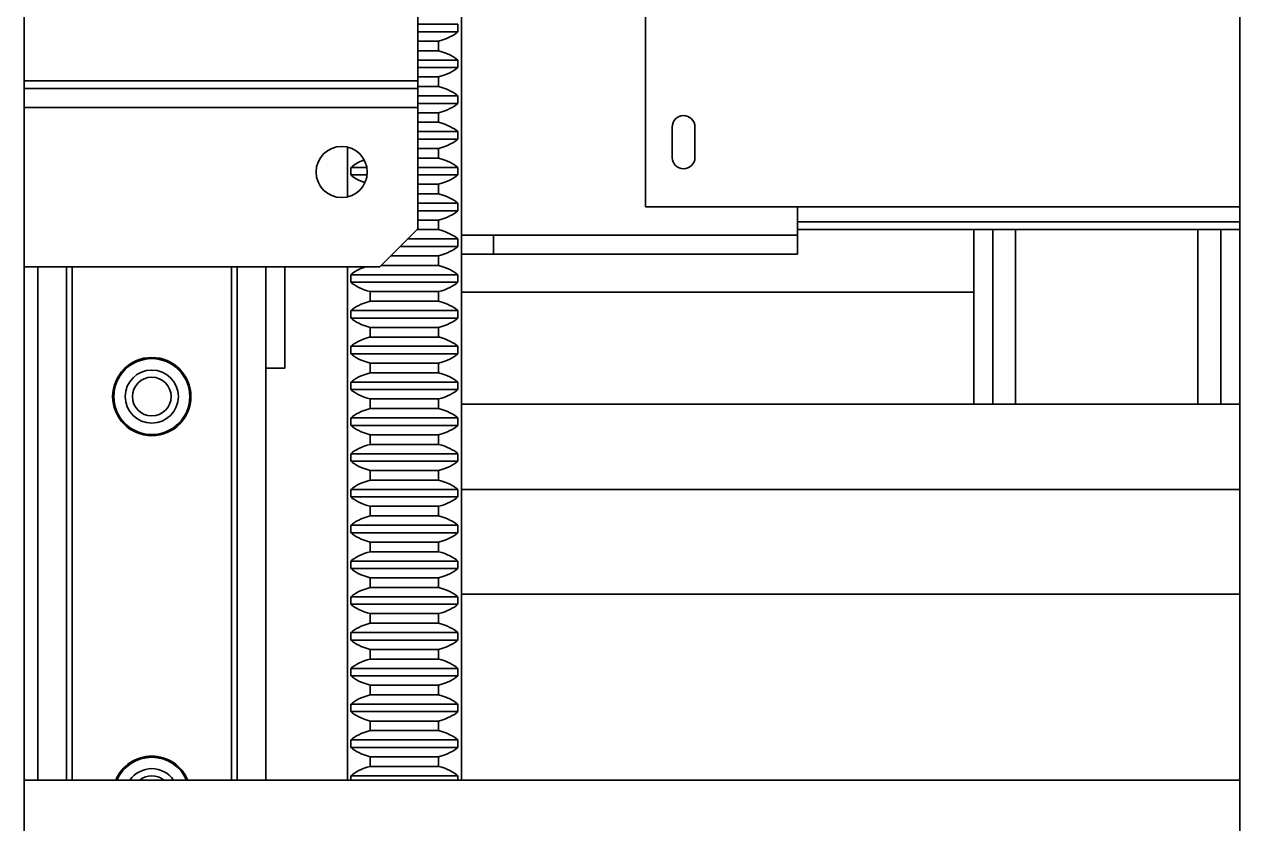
# Model space of a CAD drawing. Header units: millimetres. Extents: x -1052 to 3351, y 0 to 2015.
# Drawn here: x -354.461 to -349.728, y 1685.443 to 1688.557 of the extents above; entities that cross this region are included whole.
import ezdxf

# ---------------------------------------------------------------- set-up
doc = ezdxf.new("R2010")
doc.units = ezdxf.units.MM

msp = doc.modelspace()

# ---------------------------------------------------------------- linework, layer by layer
at = {"color": 7, "linetype": 'Continuous', "lineweight": 35}
for p, q in [((-354.4612, 1693.2956), (-354.4612, 1683.9489)), ((-354.4612, 1693.2956), (-354.4612, 1683.9489)), ((-349.7278, 1693.2956), (-349.7278, 1683.9489)), ((-349.7278, 1693.2956), (-349.7278, 1683.9489)), ((-352.9292, 1689.4168), (-352.9292, 1688.3369)), ((-352.9292, 1689.4168), (-352.9292, 1688.3369)), ((-352.0417, 1689.2665), (-352.0417, 1687.8465)), ((-352.0417, 1689.2665), (-352.0417, 1687.8465)), ((-352.7591, 1685.613), (-352.7591, 1689.1505)), ((-352.7591, 1685.613), (-352.7591, 1689.1505)), ((-352.7732, 1688.5574), (-352.9292, 1688.5574)), ((-352.7732, 1688.5574), (-352.9292, 1688.5574)), ((-352.7732, 1688.5574), (-352.7732, 1688.5281)), ((-352.7732, 1688.5574), (-352.7732, 1688.5281)), ((-352.7732, 1688.5281), (-352.9292, 1688.5281)), ((-352.7732, 1688.5281), (-352.9292, 1688.5281)), ((-352.8479, 1688.4918), (-352.9292, 1688.4918)), ((-352.8479, 1688.4918), (-352.9292, 1688.4918)), ((-352.8479, 1688.4544), (-352.9292, 1688.4544)), ((-352.8479, 1688.4544), (-352.9292, 1688.4544)), ((-352.8479, 1688.4918), (-352.8479, 1688.4544)), ((-352.8479, 1688.4918), (-352.8479, 1688.4544)), ((-352.7732, 1688.418), (-352.9292, 1688.418)), ((-352.7732, 1688.418), (-352.9292, 1688.418)), ((-352.7732, 1688.418), (-352.7732, 1688.3887)), ((-352.7732, 1688.418), (-352.7732, 1688.3887)), ((-352.7732, 1688.3887), (-352.9292, 1688.3887)), ((-352.7732, 1688.3887), (-352.9292, 1688.3887)), ((-352.8479, 1688.3524), (-352.9292, 1688.3524)), ((-352.8479, 1688.3524), (-352.9292, 1688.3524)), ((-352.8479, 1688.3524), (-352.8479, 1688.315)), ((-352.8479, 1688.3524), (-352.8479, 1688.315)), ((-352.9292, 1688.3369), (-354.4612, 1688.3369)), ((-352.9292, 1688.3369), (-354.4612, 1688.3369)), ((-354.4612, 1688.3074), (-352.9292, 1688.3074)), ((-354.4612, 1688.3074), (-352.9292, 1688.3074)), ((-352.9292, 1688.3074), (-352.9292, 1688.3369)), ((-352.9292, 1688.3074), (-352.9292, 1688.3369)), ((-352.8479, 1688.315), (-352.9292, 1688.315)), ((-352.8479, 1688.315), (-352.9292, 1688.315)), ((-352.9292, 1688.2334), (-352.9292, 1688.3074)), ((-352.9292, 1688.2334), (-352.9292, 1688.3074)), ((-352.7732, 1688.2786), (-352.9292, 1688.2786)), ((-352.7732, 1688.2786), (-352.9292, 1688.2786)), ((-352.7732, 1688.2786), (-352.7732, 1688.2493)), ((-352.7732, 1688.2786), (-352.7732, 1688.2493)), ((-352.9292, 1688.2334), (-354.4612, 1688.2334)), ((-352.9292, 1688.2334), (-354.4612, 1688.2334)), ((-352.7732, 1688.2493), (-352.9292, 1688.2493)), ((-352.7732, 1688.2493), (-352.9292, 1688.2493)), ((-352.9292, 1688.2334), (-352.9292, 1687.7601)), ((-352.9292, 1688.2334), (-352.9292, 1687.7601)), ((-352.8479, 1688.213), (-352.9292, 1688.213)), ((-352.8479, 1688.213), (-352.9292, 1688.213)), ((-352.8479, 1688.213), (-352.8479, 1688.1755)), ((-352.8479, 1688.213), (-352.8479, 1688.1755)), ((-352.8479, 1688.1755), (-352.9292, 1688.1755)), ((-352.8479, 1688.1755), (-352.9292, 1688.1755)), ((-352.7732, 1688.1392), (-352.9292, 1688.1392)), ((-352.7732, 1688.1392), (-352.9292, 1688.1392)), ((-352.7732, 1688.1392), (-352.7732, 1688.1099)), ((-352.7732, 1688.1392), (-352.7732, 1688.1099)), ((-351.9382, 1688.1572), (-351.9382, 1688.0388)), ((-351.9382, 1688.1572), (-351.9382, 1688.0388)), ((-351.8494, 1688.0388), (-351.8494, 1688.1572)), ((-351.8494, 1688.0388), (-351.8494, 1688.1572)), ((-353.2029, 1688.0793), (-353.2029, 1687.8846)), ((-353.2029, 1688.0793), (-353.2029, 1687.8846)), ((-352.7732, 1688.1099), (-352.9292, 1688.1099)), ((-352.7732, 1688.1099), (-352.9292, 1688.1099)), ((-352.8479, 1688.0736), (-352.9292, 1688.0736)), ((-352.8479, 1688.0736), (-352.9292, 1688.0736)), ((-352.8479, 1688.0736), (-352.8479, 1688.0361)), ((-352.8479, 1688.0736), (-352.8479, 1688.0361)), ((-352.8479, 1688.0361), (-352.9292, 1688.0361)), ((-352.8479, 1688.0361), (-352.9292, 1688.0361)), ((-353.1889, 1687.9998), (-353.1889, 1687.9705)), ((-353.1268, 1687.9998), (-353.1889, 1687.9998)), ((-353.1889, 1687.9998), (-353.1889, 1687.9705)), ((-353.1268, 1687.9998), (-353.1889, 1687.9998)), ((-352.7732, 1687.9998), (-352.9292, 1687.9998)), ((-352.7732, 1687.9998), (-352.9292, 1687.9998)), ((-352.7732, 1687.9998), (-352.7732, 1687.9705)), ((-352.7732, 1687.9998), (-352.7732, 1687.9705)), ((-353.1259, 1687.9705), (-353.1889, 1687.9705)), ((-353.1259, 1687.9705), (-353.1889, 1687.9705)), ((-352.7732, 1687.9705), (-352.9292, 1687.9705)), ((-352.7732, 1687.9705), (-352.9292, 1687.9705)), ((-352.8479, 1687.9342), (-352.9292, 1687.9342)), ((-352.8479, 1687.9342), (-352.9292, 1687.9342)), ((-352.8479, 1687.9342), (-352.8479, 1687.8967)), ((-352.8479, 1687.9342), (-352.8479, 1687.8967)), ((-352.8479, 1687.8967), (-352.9292, 1687.8967)), ((-352.8479, 1687.8967), (-352.9292, 1687.8967)), ((-352.7732, 1687.8604), (-352.9292, 1687.8604)), ((-352.7732, 1687.8604), (-352.9292, 1687.8604)), ((-352.7732, 1687.8311), (-352.9292, 1687.8311)), ((-352.7732, 1687.8311), (-352.9292, 1687.8311)), ((-352.7732, 1687.8604), (-352.7732, 1687.8311)), ((-352.7732, 1687.8604), (-352.7732, 1687.8311)), ((-352.0417, 1687.8465), (-349.7278, 1687.8465)), ((-352.0417, 1687.8465), (-349.7278, 1687.8465)), ((-351.4501, 1687.8465), (-351.4501, 1687.7356)), ((-351.4501, 1687.8465), (-351.4501, 1687.7356)), ((-352.8479, 1687.7948), (-352.9292, 1687.7948)), ((-352.8479, 1687.7948), (-352.9292, 1687.7948)), ((-352.8479, 1687.7948), (-352.8479, 1687.7573)), ((-352.8479, 1687.7948), (-352.8479, 1687.7573)), ((-349.7278, 1687.7874), (-351.4501, 1687.7874)), ((-349.7278, 1687.7874), (-351.4501, 1687.7874)), ((-353.0772, 1687.6122), (-352.9292, 1687.7601)), ((-353.0772, 1687.6122), (-352.9292, 1687.7601)), ((-352.8479, 1687.7573), (-352.932, 1687.7573)), ((-352.8479, 1687.7573), (-352.932, 1687.7573)), ((-352.6334, 1687.7356), (-352.7591, 1687.7356)), ((-352.6334, 1687.7356), (-352.7591, 1687.7356)), ((-352.6334, 1687.7356), (-351.4501, 1687.7356)), ((-352.6334, 1687.6616), (-352.6334, 1687.7356)), ((-352.6334, 1687.7356), (-351.4501, 1687.7356)), ((-352.6334, 1687.6616), (-352.6334, 1687.7356)), ((-349.7278, 1687.7578), (-351.4501, 1687.7578)), ((-349.7278, 1687.7578), (-351.4501, 1687.7578)), ((-351.4501, 1687.7356), (-351.4501, 1687.6616)), ((-351.4501, 1687.7356), (-351.4501, 1687.6616)), ((-350.7633, 1687.0774), (-350.7633, 1687.7578)), ((-350.7633, 1687.0774), (-350.7633, 1687.7578)), ((-350.6893, 1687.7578), (-350.6893, 1687.0774)), ((-350.6893, 1687.7578), (-350.6893, 1687.0774)), ((-350.6005, 1687.7578), (-350.6005, 1687.0774)), ((-350.6005, 1687.7578), (-350.6005, 1687.0774)), ((-349.8905, 1687.7578), (-349.8905, 1687.0774)), ((-349.8905, 1687.7578), (-349.8905, 1687.0774)), ((-349.8018, 1687.7578), (-349.8018, 1687.0774)), ((-349.8018, 1687.7578), (-349.8018, 1687.0774)), ((-352.7732, 1687.6917), (-352.9976, 1687.6917)), ((-352.7732, 1687.6917), (-352.9976, 1687.6917)), ((-352.7732, 1687.721), (-352.9683, 1687.721)), ((-352.7732, 1687.721), (-352.9683, 1687.721)), ((-352.7732, 1687.721), (-352.7732, 1687.6917)), ((-352.7732, 1687.721), (-352.7732, 1687.6917)), ((-352.8479, 1687.6553), (-353.034, 1687.6553)), ((-352.8479, 1687.6553), (-353.034, 1687.6553)), ((-352.8479, 1687.6553), (-352.8479, 1687.6179)), ((-352.8479, 1687.6553), (-352.8479, 1687.6179)), ((-352.6334, 1687.6616), (-352.7591, 1687.6616)), ((-352.6334, 1687.6616), (-352.7591, 1687.6616)), ((-352.6334, 1687.6616), (-351.4501, 1687.6616)), ((-352.6334, 1687.6616), (-351.4501, 1687.6616)), ((-354.4612, 1687.6122), (-353.0772, 1687.6122)), ((-354.4612, 1687.6122), (-353.0772, 1687.6122)), ((-354.4084, 1687.6122), (-354.4084, 1685.613)), ((-354.4084, 1687.6122), (-354.4084, 1685.613)), ((-354.2975, 1685.613), (-354.2975, 1687.6122)), ((-354.2975, 1685.613), (-354.2975, 1687.6122)), ((-354.2753, 1687.6122), (-354.2753, 1685.613)), ((-354.2753, 1687.6122), (-354.2753, 1685.613)), ((-353.654, 1685.613), (-353.654, 1687.6122)), ((-353.654, 1685.613), (-353.654, 1687.6122)), ((-353.6318, 1687.6122), (-353.6318, 1685.613)), ((-353.6318, 1687.6122), (-353.6318, 1685.613)), ((-353.5209, 1687.6122), (-353.5209, 1685.613)), ((-353.5209, 1687.6122), (-353.5209, 1685.613)), ((-353.4469, 1687.6122), (-353.4469, 1687.2179)), ((-353.4469, 1687.6122), (-353.4469, 1687.2179)), ((-353.2029, 1687.6122), (-353.2029, 1685.613)), ((-353.2029, 1687.6122), (-353.2029, 1685.613)), ((-352.8479, 1687.6179), (-353.0714, 1687.6179)), ((-352.8479, 1687.6179), (-353.0714, 1687.6179)), ((-353.1889, 1687.5816), (-353.1889, 1687.5523)), ((-352.7732, 1687.5816), (-353.1889, 1687.5816)), ((-353.1889, 1687.5816), (-353.1889, 1687.5523)), ((-352.7732, 1687.5816), (-353.1889, 1687.5816)), ((-352.7732, 1687.5523), (-353.1889, 1687.5523)), ((-352.7732, 1687.5523), (-353.1889, 1687.5523)), ((-352.7732, 1687.5816), (-352.7732, 1687.5523)), ((-352.7732, 1687.5816), (-352.7732, 1687.5523)), ((-353.1141, 1687.5159), (-353.1141, 1687.4785)), ((-352.8479, 1687.5159), (-353.1141, 1687.5159)), ((-353.1141, 1687.5159), (-353.1141, 1687.4785)), ((-352.8479, 1687.5159), (-353.1141, 1687.5159)), ((-352.8479, 1687.5159), (-352.8479, 1687.4785)), ((-352.8479, 1687.5159), (-352.8479, 1687.4785)), ((-350.7633, 1687.5137), (-352.7591, 1687.5137)), ((-350.7633, 1687.5137), (-352.7591, 1687.5137)), ((-352.8479, 1687.4785), (-353.1141, 1687.4785)), ((-352.8479, 1687.4785), (-353.1141, 1687.4785)), ((-353.1889, 1687.4422), (-353.1889, 1687.4129)), ((-352.7732, 1687.4422), (-353.1889, 1687.4422)), ((-353.1889, 1687.4422), (-353.1889, 1687.4129)), ((-352.7732, 1687.4422), (-353.1889, 1687.4422)), ((-352.7732, 1687.4129), (-353.1889, 1687.4129)), ((-352.7732, 1687.4129), (-353.1889, 1687.4129)), ((-352.7732, 1687.4422), (-352.7732, 1687.4129)), ((-352.7732, 1687.4422), (-352.7732, 1687.4129)), ((-353.1141, 1687.3765), (-353.1141, 1687.3391)), ((-352.8479, 1687.3765), (-353.1141, 1687.3765)), ((-353.1141, 1687.3765), (-353.1141, 1687.3391)), ((-352.8479, 1687.3765), (-353.1141, 1687.3765)), ((-352.8479, 1687.3765), (-352.8479, 1687.3391)), ((-352.8479, 1687.3765), (-352.8479, 1687.3391)), ((-352.8479, 1687.3391), (-353.1141, 1687.3391)), ((-352.8479, 1687.3391), (-353.1141, 1687.3391)), ((-353.1889, 1687.3028), (-353.1889, 1687.2735)), ((-352.7732, 1687.3028), (-353.1889, 1687.3028)), ((-353.1889, 1687.3028), (-353.1889, 1687.2735)), ((-352.7732, 1687.3028), (-353.1889, 1687.3028)), ((-352.7732, 1687.2735), (-353.1889, 1687.2735)), ((-352.7732, 1687.2735), (-353.1889, 1687.2735)), ((-352.7732, 1687.3028), (-352.7732, 1687.2735)), ((-352.7732, 1687.3028), (-352.7732, 1687.2735)), ((-353.4469, 1687.2179), (-353.5209, 1687.2179)), ((-353.4469, 1687.2179), (-353.5209, 1687.2179)), ((-353.1141, 1687.2371), (-353.1141, 1687.1997)), ((-352.8479, 1687.2371), (-353.1141, 1687.2371)), ((-353.1141, 1687.2371), (-353.1141, 1687.1997)), ((-352.8479, 1687.2371), (-353.1141, 1687.2371)), ((-352.8479, 1687.2371), (-352.8479, 1687.1997)), ((-352.8479, 1687.2371), (-352.8479, 1687.1997)), ((-352.8479, 1687.1997), (-353.1141, 1687.1997)), ((-352.8479, 1687.1997), (-353.1141, 1687.1997)), ((-353.1889, 1687.1633), (-353.1889, 1687.134)), ((-352.7732, 1687.1633), (-353.1889, 1687.1633)), ((-353.1889, 1687.1633), (-353.1889, 1687.134)), ((-352.7732, 1687.1633), (-353.1889, 1687.1633)), ((-352.7732, 1687.134), (-353.1889, 1687.134)), ((-352.7732, 1687.134), (-353.1889, 1687.134)), ((-352.7732, 1687.1633), (-352.7732, 1687.134)), ((-352.7732, 1687.1633), (-352.7732, 1687.134)), ((-353.1141, 1687.0977), (-353.1141, 1687.0603)), ((-352.8479, 1687.0977), (-353.1141, 1687.0977)), ((-353.1141, 1687.0977), (-353.1141, 1687.0603)), ((-352.8479, 1687.0977), (-353.1141, 1687.0977)), ((-352.8479, 1687.0977), (-352.8479, 1687.0603)), ((-352.8479, 1687.0977), (-352.8479, 1687.0603)), ((-349.7278, 1687.0774), (-352.7591, 1687.0774)), ((-349.7278, 1687.0774), (-352.7591, 1687.0774)), ((-352.8479, 1687.0603), (-353.1141, 1687.0603)), ((-352.8479, 1687.0603), (-353.1141, 1687.0603)), ((-353.1889, 1687.0239), (-353.1889, 1686.9946)), ((-352.7732, 1687.0239), (-353.1889, 1687.0239)), ((-353.1889, 1687.0239), (-353.1889, 1686.9946)), ((-352.7732, 1687.0239), (-353.1889, 1687.0239)), ((-352.7732, 1686.9946), (-353.1889, 1686.9946)), ((-352.7732, 1686.9946), (-353.1889, 1686.9946)), ((-352.7732, 1687.0239), (-352.7732, 1686.9946)), ((-352.7732, 1687.0239), (-352.7732, 1686.9946)), ((-353.1141, 1686.9583), (-353.1141, 1686.9209)), ((-352.8479, 1686.9583), (-353.1141, 1686.9583)), ((-353.1141, 1686.9583), (-353.1141, 1686.9209)), ((-352.8479, 1686.9583), (-353.1141, 1686.9583)), ((-352.8479, 1686.9583), (-352.8479, 1686.9209)), ((-352.8479, 1686.9583), (-352.8479, 1686.9209)), ((-353.1889, 1686.8845), (-353.1889, 1686.8552)), ((-352.7732, 1686.8845), (-353.1889, 1686.8845)), ((-353.1889, 1686.8845), (-353.1889, 1686.8552)), ((-352.7732, 1686.8845), (-353.1889, 1686.8845)), ((-352.8479, 1686.9209), (-353.1141, 1686.9209)), ((-352.8479, 1686.9209), (-353.1141, 1686.9209)), ((-352.7732, 1686.8845), (-352.7732, 1686.8552)), ((-352.7732, 1686.8845), (-352.7732, 1686.8552)), ((-352.7732, 1686.8552), (-353.1889, 1686.8552)), ((-352.7732, 1686.8552), (-353.1889, 1686.8552)), ((-353.1141, 1686.8189), (-353.1141, 1686.7815)), ((-352.8479, 1686.8189), (-353.1141, 1686.8189)), ((-353.1141, 1686.8189), (-353.1141, 1686.7815)), ((-352.8479, 1686.8189), (-353.1141, 1686.8189)), ((-352.8479, 1686.8189), (-352.8479, 1686.7815)), ((-352.8479, 1686.8189), (-352.8479, 1686.7815)), ((-353.1889, 1686.7451), (-353.1889, 1686.7158)), ((-352.7732, 1686.7451), (-353.1889, 1686.7451)), ((-353.1889, 1686.7451), (-353.1889, 1686.7158)), ((-352.7732, 1686.7451), (-353.1889, 1686.7451)), ((-352.8479, 1686.7815), (-353.1141, 1686.7815)), ((-352.8479, 1686.7815), (-353.1141, 1686.7815)), ((-352.7732, 1686.7451), (-352.7732, 1686.7158)), ((-352.7732, 1686.7451), (-352.7732, 1686.7158)), ((-349.7278, 1686.7445), (-352.7591, 1686.7445)), ((-349.7278, 1686.7445), (-352.7591, 1686.7445)), ((-352.7732, 1686.7158), (-353.1889, 1686.7158)), ((-352.7732, 1686.7158), (-353.1889, 1686.7158)), ((-353.1141, 1686.6795), (-353.1141, 1686.642)), ((-352.8479, 1686.6795), (-353.1141, 1686.6795)), ((-353.1141, 1686.6795), (-353.1141, 1686.642)), ((-352.8479, 1686.6795), (-353.1141, 1686.6795)), ((-352.8479, 1686.6795), (-352.8479, 1686.642)), ((-352.8479, 1686.6795), (-352.8479, 1686.642)), ((-353.1889, 1686.6057), (-353.1889, 1686.5764)), ((-352.7732, 1686.6057), (-353.1889, 1686.6057)), ((-353.1889, 1686.6057), (-353.1889, 1686.5764)), ((-352.7732, 1686.6057), (-353.1889, 1686.6057)), ((-352.8479, 1686.642), (-353.1141, 1686.642)), ((-352.8479, 1686.642), (-353.1141, 1686.642)), ((-352.7732, 1686.6057), (-352.7732, 1686.5764)), ((-352.7732, 1686.6057), (-352.7732, 1686.5764)), ((-352.7732, 1686.5764), (-353.1889, 1686.5764)), ((-352.7732, 1686.5764), (-353.1889, 1686.5764)), ((-353.1141, 1686.5401), (-353.1141, 1686.5026)), ((-352.8479, 1686.5401), (-353.1141, 1686.5401)), ((-353.1141, 1686.5401), (-353.1141, 1686.5026)), ((-352.8479, 1686.5401), (-353.1141, 1686.5401)), ((-352.8479, 1686.5401), (-352.8479, 1686.5026)), ((-352.8479, 1686.5401), (-352.8479, 1686.5026)), ((-353.1889, 1686.4663), (-353.1889, 1686.437)), ((-352.7732, 1686.4663), (-353.1889, 1686.4663)), ((-353.1889, 1686.4663), (-353.1889, 1686.437)), ((-352.7732, 1686.4663), (-353.1889, 1686.4663)), ((-352.8479, 1686.5026), (-353.1141, 1686.5026)), ((-352.8479, 1686.5026), (-353.1141, 1686.5026)), ((-352.7732, 1686.4663), (-352.7732, 1686.437)), ((-352.7732, 1686.4663), (-352.7732, 1686.437)), ((-352.7732, 1686.437), (-353.1889, 1686.437)), ((-352.7732, 1686.437), (-353.1889, 1686.437)), ((-353.1141, 1686.4007), (-353.1141, 1686.3632)), ((-352.8479, 1686.4007), (-353.1141, 1686.4007)), ((-353.1141, 1686.4007), (-353.1141, 1686.3632)), ((-352.8479, 1686.4007), (-353.1141, 1686.4007)), ((-352.8479, 1686.3632), (-353.1141, 1686.3632)), ((-352.8479, 1686.3632), (-353.1141, 1686.3632)), ((-352.8479, 1686.4007), (-352.8479, 1686.3632)), ((-352.8479, 1686.4007), (-352.8479, 1686.3632)), ((-353.1889, 1686.3269), (-353.1889, 1686.2976)), ((-352.7732, 1686.3269), (-353.1889, 1686.3269)), ((-353.1889, 1686.3269), (-353.1889, 1686.2976)), ((-352.7732, 1686.3269), (-353.1889, 1686.3269)), ((-352.7732, 1686.3269), (-352.7732, 1686.2976)), ((-352.7732, 1686.3269), (-352.7732, 1686.2976)), ((-349.7278, 1686.3378), (-352.7591, 1686.3378)), ((-349.7278, 1686.3378), (-352.7591, 1686.3378)), ((-352.7732, 1686.2976), (-353.1889, 1686.2976)), ((-352.7732, 1686.2976), (-353.1889, 1686.2976)), ((-353.1141, 1686.2613), (-353.1141, 1686.2238)), ((-352.8479, 1686.2613), (-353.1141, 1686.2613)), ((-353.1141, 1686.2613), (-353.1141, 1686.2238)), ((-352.8479, 1686.2613), (-353.1141, 1686.2613)), ((-352.8479, 1686.2238), (-353.1141, 1686.2238)), ((-352.8479, 1686.2238), (-353.1141, 1686.2238)), ((-352.8479, 1686.2613), (-352.8479, 1686.2238)), ((-352.8479, 1686.2613), (-352.8479, 1686.2238)), ((-353.1889, 1686.1875), (-353.1889, 1686.1582)), ((-352.7732, 1686.1875), (-353.1889, 1686.1875)), ((-353.1889, 1686.1875), (-353.1889, 1686.1582)), ((-352.7732, 1686.1875), (-353.1889, 1686.1875)), ((-352.7732, 1686.1875), (-352.7732, 1686.1582)), ((-352.7732, 1686.1875), (-352.7732, 1686.1582)), ((-352.7732, 1686.1582), (-353.1889, 1686.1582)), ((-352.7732, 1686.1582), (-353.1889, 1686.1582)), ((-353.1141, 1686.1218), (-353.1141, 1686.0844)), ((-352.8479, 1686.1218), (-353.1141, 1686.1218)), ((-353.1141, 1686.1218), (-353.1141, 1686.0844)), ((-352.8479, 1686.1218), (-353.1141, 1686.1218)), ((-352.8479, 1686.0844), (-353.1141, 1686.0844)), ((-352.8479, 1686.0844), (-353.1141, 1686.0844)), ((-352.8479, 1686.1218), (-352.8479, 1686.0844)), ((-352.8479, 1686.1218), (-352.8479, 1686.0844)), ((-353.1889, 1686.0481), (-353.1889, 1686.0188)), ((-352.7732, 1686.0481), (-353.1889, 1686.0481)), ((-353.1889, 1686.0481), (-353.1889, 1686.0188)), ((-352.7732, 1686.0481), (-353.1889, 1686.0481)), ((-352.7732, 1686.0481), (-352.7732, 1686.0188)), ((-352.7732, 1686.0481), (-352.7732, 1686.0188)), ((-352.7732, 1686.0188), (-353.1889, 1686.0188)), ((-352.7732, 1686.0188), (-353.1889, 1686.0188)), ((-353.1141, 1685.9824), (-353.1141, 1685.945)), ((-352.8479, 1685.9824), (-353.1141, 1685.9824)), ((-353.1141, 1685.9824), (-353.1141, 1685.945)), ((-352.8479, 1685.9824), (-353.1141, 1685.9824)), ((-352.8479, 1685.945), (-353.1141, 1685.945)), ((-352.8479, 1685.945), (-353.1141, 1685.945)), ((-352.8479, 1685.9824), (-352.8479, 1685.945)), ((-352.8479, 1685.9824), (-352.8479, 1685.945)), ((-353.1889, 1685.9087), (-353.1889, 1685.8794)), ((-352.7732, 1685.9087), (-353.1889, 1685.9087)), ((-353.1889, 1685.9087), (-353.1889, 1685.8794)), ((-352.7732, 1685.9087), (-353.1889, 1685.9087)), ((-352.7732, 1685.9087), (-352.7732, 1685.8794)), ((-352.7732, 1685.9087), (-352.7732, 1685.8794)), ((-352.7732, 1685.8794), (-353.1889, 1685.8794)), ((-352.7732, 1685.8794), (-353.1889, 1685.8794)), ((-353.1141, 1685.843), (-353.1141, 1685.8056)), ((-352.8479, 1685.843), (-353.1141, 1685.843)), ((-353.1141, 1685.843), (-353.1141, 1685.8056)), ((-352.8479, 1685.843), (-353.1141, 1685.843)), ((-352.8479, 1685.843), (-352.8479, 1685.8056)), ((-352.8479, 1685.843), (-352.8479, 1685.8056)), ((-352.8479, 1685.8056), (-353.1141, 1685.8056)), ((-352.8479, 1685.8056), (-353.1141, 1685.8056)), ((-353.1889, 1685.7692), (-353.1889, 1685.74)), ((-352.7732, 1685.7692), (-353.1889, 1685.7692)), ((-353.1889, 1685.7692), (-353.1889, 1685.74)), ((-352.7732, 1685.7692), (-353.1889, 1685.7692)), ((-352.7732, 1685.7692), (-352.7732, 1685.74)), ((-352.7732, 1685.7692), (-352.7732, 1685.74)), ((-352.7732, 1685.74), (-353.1889, 1685.74)), ((-352.7732, 1685.74), (-353.1889, 1685.74)), ((-353.1141, 1685.7036), (-353.1141, 1685.6662)), ((-352.8479, 1685.7036), (-353.1141, 1685.7036)), ((-353.1141, 1685.7036), (-353.1141, 1685.6662)), ((-352.8479, 1685.7036), (-353.1141, 1685.7036)), ((-352.8479, 1685.7036), (-352.8479, 1685.6662)), ((-352.8479, 1685.7036), (-352.8479, 1685.6662)), ((-352.8479, 1685.6662), (-353.1141, 1685.6662)), ((-352.8479, 1685.6662), (-353.1141, 1685.6662)), ((-349.7278, 1685.613), (-354.4612, 1685.613)), ((-349.7278, 1685.613), (-354.4612, 1685.613)), ((-353.1889, 1685.6298), (-353.1889, 1685.613)), ((-352.7732, 1685.6298), (-353.1889, 1685.6298)), ((-353.1889, 1685.6298), (-353.1889, 1685.613)), ((-352.7732, 1685.6298), (-353.1889, 1685.6298)), ((-352.7732, 1685.6298), (-352.7732, 1685.613)), ((-352.7732, 1685.6298), (-352.7732, 1685.613))]:
    msp.add_line(p, q, dxfattribs=at)
for centre, radius in [((-353.2251, 1687.9819), 0.0998), ((-353.2251, 1687.9819), 0.0998), ((-353.9647, 1687.1069), 0.1524), ((-353.9647, 1687.1069), 0.1524), ((-353.9647, 1687.1069), 0.1479), ((-353.9647, 1687.1069), 0.1479), ((-353.9647, 1687.1069), 0.1035), ((-353.9647, 1687.1069), 0.1035), ((-353.9647, 1687.1069), 0.0754), ((-353.9647, 1687.1069), 0.0754)]:
    msp.add_circle(centre, radius, dxfattribs=at)
for centre, radius, start, end in [((-351.8938, 1688.1572), 0.0444, 0, 180), ((-351.8938, 1688.1572), 0.0444, 0, 180), ((-351.8938, 1688.0388), 0.0444, 180, 0), ((-351.8938, 1688.0388), 0.0444, 180, 0), ((-353.9647, 1685.5538), 0.1524, 22.8518, 157.1482), ((-353.9647, 1685.5538), 0.1524, 22.8518, 157.1482), ((-353.9647, 1685.5538), 0.1479, 23.5782, 156.4218), ((-353.9647, 1685.5538), 0.1479, 23.5782, 156.4218), ((-353.9647, 1685.5538), 0.1035, 34.8499, 145.1501), ((-353.9647, 1685.5538), 0.1035, 34.8499, 145.1501), ((-353.9647, 1685.5538), 0.0754, 51.6573, 128.3427), ((-353.9647, 1685.5538), 0.0754, 51.6573, 128.3427)]:
    msp.add_arc(centre, radius, start, end, dxfattribs=at)
for centre, start_param, end_param in [((-352.981, 1688.5564), 5.35589, 5.925614), ((-352.981, 1688.5564), 5.35589, 5.925614), ((-352.981, 1688.3898), 0.357571, 0.927295), ((-352.981, 1688.3898), 0.357571, 0.927295), ((-352.981, 1688.417), 5.35589, 5.925614), ((-352.981, 1688.417), 5.35589, 5.925614), ((-352.981, 1688.2504), 0.357571, 0.927295), ((-352.981, 1688.2504), 0.357571, 0.927295), ((-352.981, 1688.2776), 5.35589, 5.925614), ((-352.981, 1688.2776), 5.35589, 5.925614), ((-352.981, 1688.1109), 0.357571, 0.927295), ((-352.981, 1688.1109), 0.357571, 0.927295), ((-352.981, 1688.1382), 5.35589, 5.925614), ((-352.981, 1688.1382), 5.35589, 5.925614), ((-352.981, 1687.9715), 2.350433, 2.784022), ((-352.981, 1687.9715), 2.350433, 2.784022), ((-352.981, 1687.9715), 0.357571, 0.927295), ((-352.981, 1687.9715), 0.357571, 0.927295), ((-352.981, 1687.9988), 3.499164, 3.949738), ((-352.981, 1687.9988), 3.499164, 3.949738), ((-352.981, 1687.9988), 5.35589, 5.925614), ((-352.981, 1687.9988), 5.35589, 5.925614), ((-352.981, 1687.8321), 0.357571, 0.927295), ((-352.981, 1687.8321), 0.357571, 0.927295), ((-352.981, 1687.8594), 5.35589, 5.925614), ((-352.981, 1687.8594), 5.35589, 5.925614), ((-352.981, 1687.6927), 0.357571, 0.927295), ((-352.981, 1687.6927), 0.357571, 0.927295), ((-352.981, 1687.72), 5.35589, 5.925614), ((-352.981, 1687.72), 5.35589, 5.925614), ((-352.981, 1687.5533), 2.325195, 2.784022), ((-352.981, 1687.5533), 2.325195, 2.784022), ((-352.981, 1687.5533), 0.357571, 0.927295), ((-352.981, 1687.5533), 0.357571, 0.927295), ((-352.981, 1687.5805), 3.499164, 4.068888), ((-352.981, 1687.5805), 3.499164, 4.068888), ((-352.981, 1687.5805), 5.35589, 5.925614), ((-352.981, 1687.5805), 5.35589, 5.925614), ((-352.981, 1687.4139), 2.214297, 2.784022), ((-352.981, 1687.4139), 2.214297, 2.784022), ((-352.981, 1687.4139), 0.357571, 0.927295), ((-352.981, 1687.4139), 0.357571, 0.927295), ((-352.981, 1687.4411), 3.499164, 4.068888), ((-352.981, 1687.4411), 3.499164, 4.068888), ((-352.981, 1687.4411), 5.35589, 5.925614), ((-352.981, 1687.4411), 5.35589, 5.925614), ((-352.981, 1687.2745), 2.214297, 2.784022), ((-352.981, 1687.2745), 2.214297, 2.784022), ((-352.981, 1687.2745), 0.357571, 0.927295), ((-352.981, 1687.2745), 0.357571, 0.927295), ((-352.981, 1687.3017), 3.499164, 4.068888), ((-352.981, 1687.3017), 3.499164, 4.068888), ((-352.981, 1687.3017), 5.35589, 5.925614), ((-352.981, 1687.3017), 5.35589, 5.925614), ((-352.981, 1687.1351), 2.214297, 2.784022), ((-352.981, 1687.1351), 2.214297, 2.784022), ((-352.981, 1687.1351), 0.357571, 0.927295), ((-352.981, 1687.1351), 0.357571, 0.927295), ((-352.981, 1687.1623), 3.499164, 4.068888), ((-352.981, 1687.1623), 3.499164, 4.068888), ((-352.981, 1687.1623), 5.35589, 5.925614), ((-352.981, 1687.1623), 5.35589, 5.925614), ((-352.981, 1686.9957), 2.214297, 2.784022), ((-352.981, 1686.9957), 2.214297, 2.784022), ((-352.981, 1686.9957), 0.357571, 0.927295), ((-352.981, 1686.9957), 0.357571, 0.927295), ((-352.981, 1687.0229), 3.499164, 4.068888), ((-352.981, 1687.0229), 3.499164, 4.068888), ((-352.981, 1687.0229), 5.35589, 5.925614), ((-352.981, 1687.0229), 5.35589, 5.925614), ((-352.981, 1686.8563), 2.214297, 2.784022), ((-352.981, 1686.8563), 2.214297, 2.784022), ((-352.981, 1686.8563), 0.357571, 0.927295), ((-352.981, 1686.8563), 0.357571, 0.927295), ((-352.981, 1686.8835), 3.499164, 4.068888), ((-352.981, 1686.8835), 3.499164, 4.068888), ((-352.981, 1686.8835), 5.35589, 5.925614), ((-352.981, 1686.8835), 5.35589, 5.925614), ((-352.981, 1686.7168), 2.214297, 2.784022), ((-352.981, 1686.7168), 2.214297, 2.784022), ((-352.981, 1686.7168), 0.357571, 0.927295), ((-352.981, 1686.7168), 0.357571, 0.927295), ((-352.981, 1686.7441), 3.499164, 4.068888), ((-352.981, 1686.7441), 3.499164, 4.068888), ((-352.981, 1686.7441), 5.35589, 5.925614), ((-352.981, 1686.7441), 5.35589, 5.925614), ((-352.981, 1686.5774), 2.214297, 2.784022), ((-352.981, 1686.5774), 2.214297, 2.784022), ((-352.981, 1686.5774), 0.357571, 0.927295), ((-352.981, 1686.5774), 0.357571, 0.927295), ((-352.981, 1686.6047), 3.499164, 4.068888), ((-352.981, 1686.6047), 3.499164, 4.068888), ((-352.981, 1686.6047), 5.35589, 5.925614), ((-352.981, 1686.6047), 5.35589, 5.925614), ((-352.981, 1686.438), 2.214297, 2.784022), ((-352.981, 1686.438), 2.214297, 2.784022), ((-352.981, 1686.438), 0.357571, 0.927295), ((-352.981, 1686.438), 0.357571, 0.927295), ((-352.981, 1686.4653), 3.499164, 4.068888), ((-352.981, 1686.4653), 3.499164, 4.068888), ((-352.981, 1686.4653), 5.35589, 5.925614), ((-352.981, 1686.4653), 5.35589, 5.925614), ((-352.981, 1686.2986), 2.214297, 2.784022), ((-352.981, 1686.2986), 2.214297, 2.784022), ((-352.981, 1686.2986), 0.357571, 0.927295), ((-352.981, 1686.2986), 0.357571, 0.927295), ((-352.981, 1686.3259), 3.499164, 4.068888), ((-352.981, 1686.3259), 3.499164, 4.068888), ((-352.981, 1686.3259), 5.35589, 5.925614), ((-352.981, 1686.3259), 5.35589, 5.925614), ((-352.981, 1686.1592), 2.214297, 2.784022), ((-352.981, 1686.1592), 2.214297, 2.784022), ((-352.981, 1686.1592), 0.357571, 0.927295), ((-352.981, 1686.1592), 0.357571, 0.927295), ((-352.981, 1686.1864), 3.499164, 4.068888), ((-352.981, 1686.1864), 3.499164, 4.068888), ((-352.981, 1686.1864), 5.35589, 5.925614), ((-352.981, 1686.1864), 5.35589, 5.925614), ((-352.981, 1686.0198), 2.214297, 2.784022), ((-352.981, 1686.0198), 2.214297, 2.784022), ((-352.981, 1686.0198), 0.357571, 0.927295), ((-352.981, 1686.0198), 0.357571, 0.927295), ((-352.981, 1686.047), 3.499164, 4.068888), ((-352.981, 1686.047), 3.499164, 4.068888), ((-352.981, 1686.047), 5.35589, 5.925614), ((-352.981, 1686.047), 5.35589, 5.925614), ((-352.981, 1685.8804), 2.214297, 2.784022), ((-352.981, 1685.8804), 2.214297, 2.784022), ((-352.981, 1685.8804), 0.357571, 0.927295), ((-352.981, 1685.8804), 0.357571, 0.927295), ((-352.981, 1685.9076), 3.499164, 4.068888), ((-352.981, 1685.9076), 3.499164, 4.068888), ((-352.981, 1685.9076), 5.35589, 5.925614), ((-352.981, 1685.9076), 5.35589, 5.925614), ((-352.981, 1685.741), 2.214297, 2.784022), ((-352.981, 1685.741), 2.214297, 2.784022), ((-352.981, 1685.741), 0.357571, 0.927295), ((-352.981, 1685.741), 0.357571, 0.927295), ((-352.981, 1685.7682), 3.499164, 4.068888), ((-352.981, 1685.7682), 3.499164, 4.068888), ((-352.981, 1685.7682), 5.35589, 5.925614), ((-352.981, 1685.7682), 5.35589, 5.925614), ((-352.981, 1685.6016), 2.214297, 2.784022), ((-352.981, 1685.6016), 2.214297, 2.784022), ((-352.981, 1685.6016), 0.357571, 0.927295), ((-352.981, 1685.6016), 0.357571, 0.927295)]:
    msp.add_ellipse(centre, major_axis=(0.2219, 0), ratio=0.36397, start_param=start_param, end_param=end_param, dxfattribs=at)

doc.saveas('drawing.dxf')
